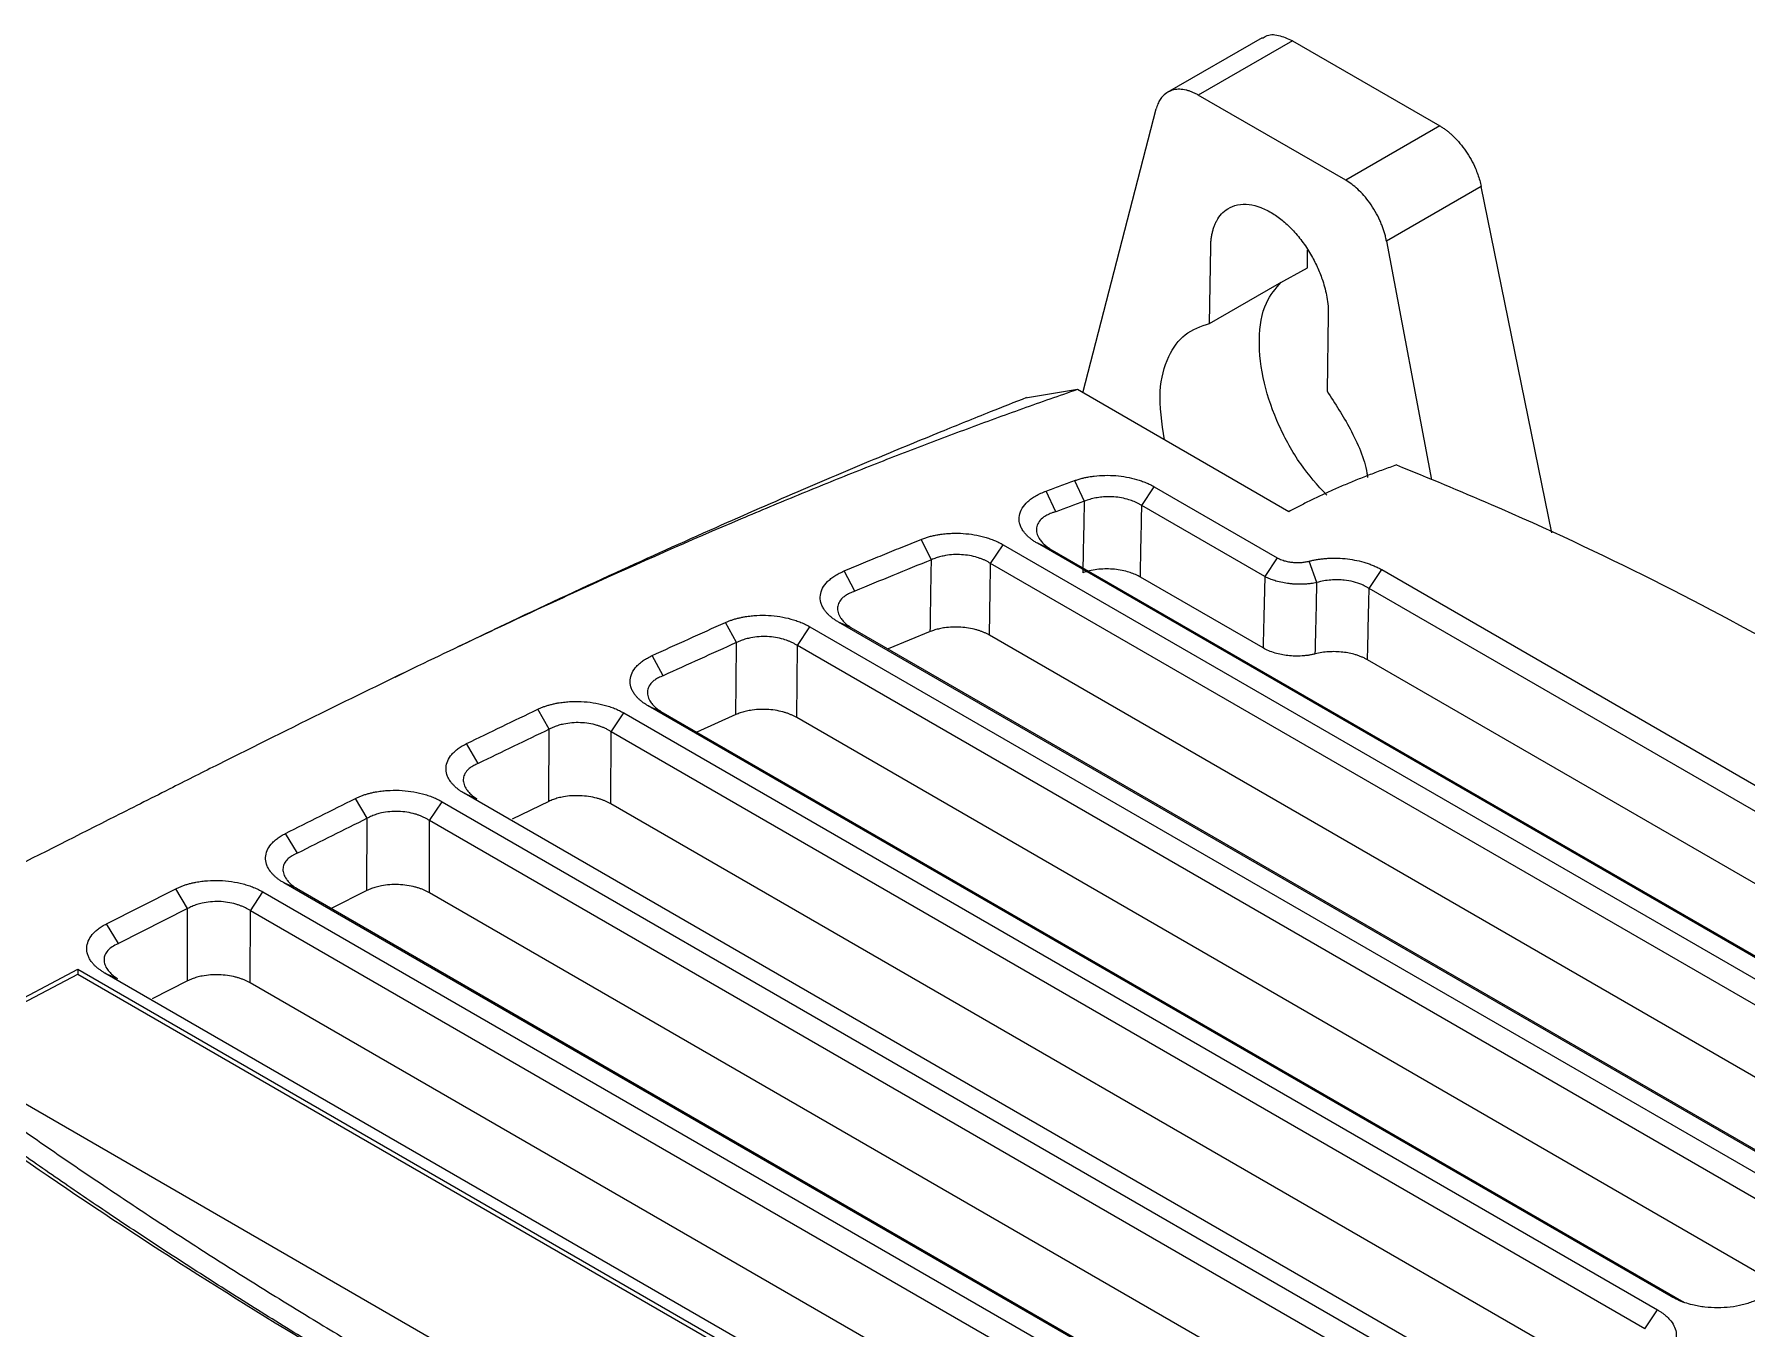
# Model space of a CAD drawing. Extents: x 86 to 639, y 68 to 658.
# Drawn here: x 550 to 606.6, y 223.6 to 266.4 of the extents above; entities that cross this region are included whole.
import ezdxf

# ---------------------------------------------------------------- set-up
doc = ezdxf.new("R2010")
doc.units = 0
doc.layers.get('0').update_dxf_attribs({"linetype": 'CONTINUOUS'})

msp = doc.modelspace()

# ---------------------------------------------------------------- linework, layer by layer
at = {"color": 7, "linetype": 'CONTINUOUS'}
for p, q in [((590.623, 266.294), (587.486, 264.483)), ((591.622, 266.194), (588.511, 264.398)), ((591.622, 266.194), (596.499, 263.379)), ((584.694, 254.556), (587.119, 263.938)), ((593.388, 261.583), (588.511, 264.398)), ((596.499, 263.379), (593.388, 261.583)), ((597.865, 261.378), (594.736, 259.571)), ((600.199, 249.93), (597.865, 261.378)), ((588.885, 256.851), (588.923, 259.383)), ((594.736, 259.571), (596.227, 251.683)), ((592.123, 258.689), (592.123, 259.268)), ((591.115, 258.138), (592.123, 258.689)), ((588.885, 256.851), (591.115, 258.138)), ((592.812, 257.138), (592.774, 254.606)), ((584.513, 254.66), (582.8, 254.38)), ((591.506, 250.624), (584.513, 254.66)), ((584.42, 251.651), (584.741, 250.969)), ((586.644, 250.825), (587.058, 251.448)), ((587.058, 251.448), (591.125, 249.1)), ((583.802, 250.624), (583.477, 251.305)), ((590.711, 248.477), (586.644, 250.825)), ((579.687, 249.034), (579.344, 249.709)), ((581.643, 248.91), (582.058, 249.534)), ((582.058, 249.534), (614.342, 230.897)), ((614.476, 231.519), (583.192, 249.579)), ((583.606, 249.398), (583.192, 249.579)), ((583.606, 249.398), (614.89, 231.338)), ((577.155, 247.994), (576.803, 248.665)), ((613.927, 230.273), (581.643, 248.91)), ((591.125, 249.101), (590.711, 248.477)), ((592.437, 248.284), (592.183, 248.99)), ((594.162, 248.085), (594.577, 248.709)), ((594.577, 248.709), (613.421, 237.831)), ((590.656, 246.119), (586.597, 248.463)), ((613.006, 237.207), (594.163, 248.085)), ((573.241, 246.297), (572.876, 246.963)), ((609.459, 228.013), (576.613, 246.975)), ((577.027, 246.794), (576.613, 246.975)), ((575.253, 246.197), (575.668, 246.82)), ((575.668, 246.82), (609.137, 227.499)), ((577.027, 246.794), (609.873, 227.832)), ((579.649, 246.661), (578.252, 246.087)), ((612.953, 228.446), (581.608, 246.541)), ((570.82, 245.202), (570.449, 245.865)), ((575.233, 243.819), (575.253, 246.197)), ((608.723, 226.875), (575.254, 246.197)), ((562.404, 245.37), (561.937, 245.146)), ((612.44, 235.144), (594.108, 245.727)), ((567.049, 243.433), (566.669, 244.093)), ((604.152, 224.674), (570.325, 244.202)), ((570.325, 244.202), (570.739, 244.022)), ((569.097, 243.349), (569.511, 243.972)), ((569.511, 243.972), (603.698, 224.237)), ((570.739, 244.022), (604.567, 224.494)), ((573.219, 243.917), (571.931, 243.334)), ((607.693, 225.08), (575.233, 243.819)), ((564.7, 242.3), (564.316, 242.958)), ((567.036, 241.047), (567.049, 243.433)), ((569.085, 240.966), (569.097, 243.349)), ((603.283, 223.613), (569.097, 243.349)), ((598.643, 221.452), (564.236, 241.315)), ((564.236, 241.315), (564.65, 241.135)), ((561.024, 240.487), (560.636, 241.143)), ((563.093, 240.412), (563.508, 241.036)), ((563.508, 241.036), (598.153, 221.035)), ((567.036, 241.047), (565.819, 240.46)), ((602.217, 221.839), (569.085, 240.966)), ((561.018, 238.098), (561.024, 240.487)), ((563.087, 238.026), (563.093, 240.412)), ((597.739, 220.412), (563.093, 240.412)), ((558.718, 239.334), (558.328, 239.988)), ((552.408, 237), (554.699, 238.157)), ((555.09, 237.503), (554.699, 238.157)), ((557.166, 237.432), (557.581, 238.055)), ((557.581, 238.055), (592.434, 217.935)), ((593.045, 218.282), (558.27, 238.357)), ((558.685, 238.176), (558.27, 238.357)), ((558.685, 238.176), (593.46, 218.101)), ((561.018, 238.098), (559.841, 237.509)), ((596.663, 218.644), (563.087, 238.026)), ((555.09, 237.503), (552.799, 236.345)), ((555.086, 235.113), (555.09, 237.503)), ((557.162, 235.045), (557.166, 237.432)), ((592.019, 217.311), (557.166, 237.432)), ((552.799, 236.345), (552.408, 237)), ((546.513, 232.892), (551.458, 235.497)), ((546.661, 232.806), (551.458, 235.334)), ((551.458, 235.497), (587.521, 214.679)), ((551.458, 235.497), (551.458, 235.334)), ((551.458, 235.334), (587.373, 214.601)), ((587.331, 215.178), (552.354, 235.37)), ((552.354, 235.37), (552.769, 235.189)), ((555.086, 235.113), (553.921, 234.524)), ((590.928, 215.552), (557.162, 235.045)), ((582.576, 212.073), (546.513, 232.892)), ((604.567, 224.494), (604.152, 224.674)), ((603.283, 223.613), (603.698, 224.237))]:
    msp.add_line(p, q, dxfattribs=at)
for points, knots in [([(590.635, 266.271), (590.672, 266.3), (590.81, 266.408), (591.156, 266.406), (591.467, 266.265), (591.622, 266.194)], [0, 0, 0, 0, 0.153712, 0.576856, 1, 1, 1, 1]), ([(588.511, 264.398), (588.477, 264.417), (588.409, 264.454), (588.307, 264.499), (588.207, 264.536), (588.068, 264.574), (587.895, 264.597), (587.693, 264.577), (587.505, 264.506), (587.357, 264.391), (587.249, 264.254), (587.171, 264.109), (587.136, 263.995), (587.119, 263.938)], [0, 0, 0, 0, 0.054324, 0.108343, 0.162336, 0.216586, 0.335867, 0.455346, 0.585776, 0.716409, 0.811058, 0.905085, 1, 1, 1, 1]), ([(596.499, 263.379), (596.53, 263.36), (596.592, 263.323), (596.684, 263.259), (596.775, 263.189), (596.865, 263.113), (596.998, 262.989), (597.169, 262.805), (597.364, 262.547), (597.537, 262.267), (597.665, 262.006), (597.756, 261.774), (597.821, 261.574), (597.851, 261.443), (597.865, 261.378)], [0, 0, 0, 0, 0.050276, 0.100212, 0.150023, 0.199926, 0.250134, 0.37498, 0.500038, 0.624884, 0.749942, 0.833321, 0.916339, 1, 1, 1, 1]), ([(594.736, 259.571), (594.727, 259.616), (594.708, 259.705), (594.672, 259.841), (594.628, 259.977), (594.578, 260.112), (594.496, 260.306), (594.37, 260.554), (594.189, 260.832), (593.993, 261.08), (593.793, 261.285), (593.589, 261.456), (593.455, 261.54), (593.388, 261.583)], [0, 0, 0, 0, 0.056861, 0.113237, 0.169437, 0.225774, 0.282559, 0.412803, 0.543251, 0.662726, 0.7824, 0.891055, 1, 1, 1, 1]), ([(588.923, 259.383), (588.924, 259.43), (588.927, 259.525), (588.941, 259.66), (588.962, 259.789), (588.991, 259.911), (589.027, 260.028), (589.07, 260.138), (589.147, 260.294), (589.275, 260.477), (589.502, 260.666), (589.804, 260.788), (590.179, 260.798), (590.576, 260.699), (590.961, 260.504), (591.326, 260.239), (591.666, 259.913), (591.985, 259.526), (592.256, 259.103), (592.473, 258.675), (592.615, 258.305), (592.709, 257.986), (592.768, 257.706), (592.808, 257.42), (592.811, 257.232), (592.812, 257.138)], [0, 0, 0, 0, 0.020203, 0.040204, 0.060083, 0.079919, 0.099793, 0.119784, 0.139971, 0.191365, 0.242819, 0.312145, 0.381531, 0.446848, 0.512226, 0.569654, 0.627145, 0.687768, 0.748454, 0.801257, 0.854121, 0.888054, 0.922047, 0.960976, 1, 1, 1, 1]), ([(592.759, 251.168), (592.46, 251.5), (591.85, 252.18), (591.134, 253.487), (590.631, 254.919), (590.471, 256.347), (590.666, 257.54), (591.072, 258.005), (591.256, 258.215)], [0, 0, 0, 0, 0.152069, 0.311517, 0.480687, 0.662421, 0.847539, 1, 1, 1, 1]), ([(587.39, 253), (587.309, 253.553), (587.158, 254.596), (587.475, 255.768), (588.041, 256.564), (588.6, 256.754), (588.885, 256.851)], [0, 0, 0, 0, 0.286493, 0.540223, 0.765748, 1, 1, 1, 1]), ([(584.513, 254.66), (584.21, 254.556), (583.602, 254.346), (582.692, 254.023), (581.778, 253.694), (580.86, 253.356), (579.939, 253.011), (579.014, 252.659), (578.086, 252.299), (577.154, 251.931), (576.219, 251.556), (575.28, 251.173), (574.337, 250.783), (571.997, 249.799), (568.143, 248.097), (563.614, 245.97), (559.56, 243.991), (556.803, 242.619), (554.467, 241.444), (552.11, 240.254), (549.788, 239.082), (547.488, 237.918), (545.836, 237.09), (544.14, 236.244), (543.057, 235.709), (542.542, 235.455)], [0, 0, 0, 0, 0.019588, 0.039369, 0.059344, 0.079514, 0.09988, 0.120445, 0.141208, 0.162172, 0.183338, 0.204707, 0.226279, 0.248057, 0.366363, 0.497347, 0.57491, 0.663783, 0.701378, 0.748636, 0.839382, 0.87432, 0.920127, 0.96202, 1, 1, 1, 1]), ([(582.833, 254.398), (582.432, 254.239), (581.477, 253.861), (579.844, 253.201), (577.779, 252.35), (575.293, 251.297), (572.394, 250.032), (569.095, 248.542), (566.25, 247.222), (564.528, 246.391), (564.014, 246.143)], [0, 0, 0, 0, 0.06078, 0.144375, 0.251015, 0.380966, 0.534557, 0.712161, 0.914154, 1, 1, 1, 1]), ([(592.774, 254.606), (593.037, 254.2), (593.584, 253.353), (594.03, 252.324), (594.105, 251.804), (594.112, 251.756)], [0, 0, 0, 0, 0.454319, 0.94894, 1, 1, 1, 1]), ([(595.062, 252.168), (594.915, 252.116), (594.623, 252.013), (594.195, 251.851), (593.778, 251.687), (593.371, 251.519), (592.976, 251.347), (592.592, 251.172), (592.219, 250.993), (591.856, 250.811), (591.622, 250.686), (591.505, 250.624)], [0, 0, 0, 0, 0.115367, 0.229545, 0.342585, 0.45454, 0.565465, 0.675415, 0.784448, 0.892623, 1, 1, 1, 1]), ([(583.477, 251.305), (583.633, 251.363), (583.947, 251.479), (584.261, 251.594), (584.42, 251.651)], [0, 0, 0, 0, 0.496824, 1, 1, 1, 1]), ([(584.42, 251.651), (584.46, 251.665), (584.54, 251.693), (584.667, 251.728), (584.797, 251.759), (584.931, 251.783), (585.138, 251.813), (585.423, 251.832), (585.784, 251.821), (586.139, 251.776), (586.421, 251.71), (586.633, 251.642), (586.784, 251.584), (586.928, 251.52), (587.015, 251.472), (587.058, 251.448)], [0, 0, 0, 0, 0.0504894, 0.100505, 0.1502998, 0.2001302, 0.250252, 0.3750683, 0.5000761, 0.6249845, 0.7498949, 0.8121989, 0.874934, 0.9373736, 1, 1, 1, 1]), ([(583.192, 249.579), (583.157, 249.6), (583.087, 249.642), (582.992, 249.709), (582.907, 249.779), (582.831, 249.852), (582.765, 249.927), (582.699, 250.018), (582.641, 250.125), (582.586, 250.29), (582.58, 250.498), (582.673, 250.74), (582.829, 250.925), (582.995, 251.059), (583.138, 251.151), (583.298, 251.234), (583.417, 251.282), (583.477, 251.305)], [0, 0, 0, 0, 0.042391, 0.084212, 0.12568, 0.167016, 0.208446, 0.250192, 0.312675, 0.375234, 0.500077, 0.624923, 0.749795, 0.812124, 0.874937, 0.937341, 1, 1, 1, 1]), ([(586.644, 250.825), (586.617, 250.841), (586.564, 250.874), (586.48, 250.918), (586.394, 250.957), (586.307, 250.991), (586.171, 251.037), (585.977, 251.085), (585.741, 251.115), (585.523, 251.121), (585.322, 251.11), (585.12, 251.081), (584.922, 251.036), (584.801, 250.991), (584.741, 250.969)], [0, 0, 0, 0, 0.053645, 0.105913, 0.156571, 0.205404, 0.252223, 0.378382, 0.502216, 0.595102, 0.692352, 0.793023, 0.895985, 1, 1, 1, 1]), ([(583.802, 250.624), (583.769, 250.615), (583.705, 250.596), (583.617, 250.563), (583.538, 250.527), (583.469, 250.49), (583.41, 250.452), (583.316, 250.381), (583.214, 250.266), (583.15, 250.097), (583.16, 249.916), (583.231, 249.756), (583.336, 249.619), (583.452, 249.506), (583.554, 249.435), (583.606, 249.398)], [0, 0, 0, 0, 0.047604, 0.09347, 0.137326, 0.178918, 0.218025, 0.254453, 0.381473, 0.503727, 0.625887, 0.750887, 0.827913, 0.911453, 1, 1, 1, 1]), ([(579.345, 249.709), (579.385, 249.725), (579.465, 249.755), (579.592, 249.795), (579.723, 249.829), (579.86, 249.857), (580.012, 249.882), (580.181, 249.901), (580.426, 249.916), (580.737, 249.911), (581.105, 249.868), (581.398, 249.802), (581.618, 249.733), (581.774, 249.674), (581.923, 249.608), (582.013, 249.559), (582.058, 249.534)], [0, 0, 0, 0, 0.0504151, 0.1003631, 0.1501126, 0.1999352, 0.2501013, 0.3125143, 0.3751431, 0.5000517, 0.6249627, 0.7498737, 0.8121869, 0.874922, 0.9373671, 1, 1, 1, 1]), ([(576.803, 248.665), (577.017, 248.755), (577.437, 248.931), (578.066, 249.191), (578.699, 249.449), (579.126, 249.621), (579.344, 249.709)], [0, 0, 0, 0, 0.254172, 0.5, 0.743651, 1, 1, 1, 1]), ([(581.643, 248.91), (581.615, 248.928), (581.561, 248.962), (581.473, 249.007), (581.384, 249.047), (581.294, 249.082), (581.153, 249.129), (580.951, 249.177), (580.686, 249.208), (580.418, 249.209), (580.187, 249.183), (579.994, 249.142), (579.835, 249.096), (579.737, 249.055), (579.687, 249.034)], [0, 0, 0, 0, 0.053978, 0.106459, 0.157181, 0.205908, 0.25243, 0.378753, 0.50245, 0.625659, 0.751139, 0.830693, 0.913955, 1, 1, 1, 1]), ([(576.613, 246.975), (576.579, 246.995), (576.511, 247.036), (576.419, 247.1), (576.336, 247.168), (576.262, 247.238), (576.197, 247.311), (576.131, 247.398), (576.072, 247.501), (576.014, 247.66), (575.999, 247.861), (576.074, 248.097), (576.211, 248.28), (576.36, 248.413), (576.491, 248.506), (576.637, 248.591), (576.748, 248.64), (576.803, 248.665)], [0, 0, 0, 0, 0.042334, 0.084138, 0.125614, 0.166972, 0.20842, 0.250168, 0.312644, 0.375203, 0.500051, 0.624921, 0.749797, 0.812071, 0.874898, 0.937314, 1, 1, 1, 1]), ([(586.597, 248.463), (586.571, 248.477), (586.521, 248.505), (586.439, 248.543), (586.353, 248.579), (586.264, 248.611), (586.125, 248.653), (585.93, 248.698), (585.675, 248.729), (585.415, 248.736), (585.158, 248.717), (584.911, 248.675), (584.764, 248.627), (584.69, 248.603)], [0, 0, 0, 0, 0.050823, 0.101186, 0.151334, 0.201512, 0.251967, 0.375634, 0.499328, 0.624124, 0.749266, 0.874399, 1, 1, 1, 1]), ([(591.125, 249.101), (591.149, 249.088), (591.195, 249.063), (591.273, 249.031), (591.37, 248.998), (591.489, 248.969), (591.629, 248.949), (591.772, 248.94), (591.914, 248.944), (592.053, 248.96), (592.14, 248.98), (592.183, 248.99)], [0, 0, 0, 0, 0.083471, 0.1665, 0.250058, 0.374767, 0.499988, 0.624697, 0.750055, 0.873472, 1, 1, 1, 1]), ([(592.183, 248.99), (592.222, 248.999), (592.3, 249.018), (592.421, 249.041), (592.544, 249.06), (592.67, 249.075), (592.861, 249.089), (593.121, 249.093), (593.445, 249.068), (593.761, 249.016), (594.01, 248.951), (594.198, 248.886), (594.332, 248.833), (594.46, 248.774), (594.538, 248.73), (594.577, 248.709)], [0, 0, 0, 0, 0.05011, 0.099965, 0.14978, 0.199768, 0.25014, 0.374729, 0.499975, 0.62453, 0.749841, 0.812139, 0.874904, 0.937377, 1, 1, 1, 1]), ([(592.437, 248.284), (592.403, 248.277), (592.336, 248.263), (592.23, 248.247), (592.119, 248.235), (592.003, 248.227), (591.885, 248.224), (591.764, 248.226), (591.642, 248.233), (591.487, 248.248), (591.296, 248.278), (591.096, 248.326), (590.916, 248.385), (590.794, 248.435), (590.728, 248.468), (590.711, 248.477)], [0, 0, 0, 0, 0.05937, 0.120118, 0.182123, 0.245244, 0.309317, 0.374165, 0.439594, 0.505399, 0.625341, 0.753932, 0.852576, 0.961012, 1, 1, 1, 1]), ([(594.162, 248.085), (594.136, 248.101), (594.085, 248.133), (594.003, 248.176), (593.862, 248.24), (593.646, 248.312), (593.372, 248.36), (593.12, 248.376), (592.891, 248.368), (592.658, 248.34), (592.511, 248.303), (592.437, 248.284)], [0, 0, 0, 0, 0.059013, 0.115351, 0.168705, 0.336746, 0.502745, 0.618988, 0.74168, 0.869306, 1, 1, 1, 1]), ([(577.155, 247.994), (577.125, 247.984), (577.066, 247.964), (576.986, 247.929), (576.914, 247.892), (576.851, 247.854), (576.797, 247.815), (576.713, 247.744), (576.623, 247.63), (576.572, 247.465), (576.588, 247.29), (576.662, 247.136), (576.766, 247.005), (576.879, 246.897), (576.977, 246.829), (577.027, 246.794)], [0, 0, 0, 0, 0.047075, 0.092565, 0.136231, 0.177849, 0.217223, 0.254181, 0.381182, 0.503564, 0.625894, 0.750936, 0.828605, 0.912072, 1, 1, 1, 1]), ([(570.449, 245.865), (570.851, 246.049), (571.657, 246.417), (572.469, 246.781), (572.876, 246.963)], [0, 0, 0, 0, 0.4988965, 1, 1, 1, 1]), ([(572.876, 246.963), (572.91, 246.978), (572.976, 247.006), (573.081, 247.044), (573.19, 247.078), (573.303, 247.108), (573.419, 247.134), (573.559, 247.16), (573.724, 247.182), (573.975, 247.202), (574.297, 247.201), (574.679, 247.161), (574.983, 247.095), (575.212, 247.025), (575.374, 246.965), (575.529, 246.897), (575.622, 246.846), (575.668, 246.82)], [0, 0, 0, 0, 0.042085, 0.08379, 0.125278, 0.166718, 0.208277, 0.250123, 0.312542, 0.375165, 0.500065, 0.624967, 0.749869, 0.812183, 0.874919, 0.937367, 1, 1, 1, 1]), ([(575.253, 246.197), (575.225, 246.215), (575.168, 246.25), (575.077, 246.298), (574.984, 246.339), (574.891, 246.375), (574.744, 246.423), (574.535, 246.471), (574.26, 246.5), (573.983, 246.496), (573.746, 246.465), (573.55, 246.418), (573.389, 246.366), (573.291, 246.321), (573.241, 246.297)], [0, 0, 0, 0, 0.054366, 0.107089, 0.157875, 0.20646, 0.25261, 0.379089, 0.502603, 0.625738, 0.751177, 0.830492, 0.913771, 1, 1, 1, 1]), ([(581.608, 246.541), (581.582, 246.556), (581.53, 246.585), (581.445, 246.624), (581.357, 246.66), (581.264, 246.693), (581.12, 246.736), (580.918, 246.781), (580.654, 246.81), (580.386, 246.814), (580.151, 246.793), (579.955, 246.757), (579.795, 246.716), (579.698, 246.68), (579.649, 246.661)], [0, 0, 0, 0, 0.050857, 0.101229, 0.151374, 0.201555, 0.252033, 0.375608, 0.499183, 0.623858, 0.74889, 0.832637, 0.915923, 1, 1, 1, 1]), ([(570.325, 244.202), (570.291, 244.222), (570.226, 244.262), (570.136, 244.325), (570.054, 244.39), (569.981, 244.459), (569.917, 244.529), (569.851, 244.615), (569.792, 244.715), (569.731, 244.869), (569.71, 245.066), (569.774, 245.297), (569.898, 245.477), (570.035, 245.61), (570.157, 245.703), (570.294, 245.789), (570.397, 245.84), (570.449, 245.865)], [0, 0, 0, 0, 0.042296, 0.084089, 0.125572, 0.166944, 0.208406, 0.250156, 0.312633, 0.375207, 0.500073, 0.624943, 0.74982, 0.812095, 0.874909, 0.937329, 1, 1, 1, 1]), ([(592.382, 245.923), (592.347, 245.915), (592.277, 245.898), (592.168, 245.879), (592.057, 245.864), (591.904, 245.851), (591.708, 245.847), (591.477, 245.863), (591.256, 245.898), (591.044, 245.951), (590.838, 246.023), (590.717, 246.087), (590.656, 246.119)], [0, 0, 0, 0, 0.062384, 0.124377, 0.186367, 0.24874, 0.374611, 0.500776, 0.618891, 0.737668, 0.868487, 1, 1, 1, 1]), ([(594.108, 245.727), (594.078, 245.744), (594.018, 245.777), (593.921, 245.821), (593.819, 245.861), (593.682, 245.905), (593.507, 245.949), (593.287, 245.983), (593.057, 246), (592.824, 245.995), (592.595, 245.972), (592.453, 245.939), (592.382, 245.923)], [0, 0, 0, 0, 0.0661468, 0.1317536, 0.1972606, 0.2631097, 0.3813126, 0.4994213, 0.6245795, 0.7500519, 0.8748637, 1, 1, 1, 1]), ([(570.82, 245.202), (570.792, 245.191), (570.737, 245.17), (570.662, 245.135), (570.595, 245.098), (570.537, 245.059), (570.486, 245.02), (570.409, 244.948), (570.327, 244.835), (570.284, 244.673), (570.306, 244.503), (570.381, 244.354), (570.484, 244.227), (570.595, 244.121), (570.69, 244.055), (570.739, 244.022)], [0, 0, 0, 0, 0.046711, 0.091942, 0.135475, 0.177108, 0.216659, 0.253971, 0.380847, 0.503404, 0.625878, 0.750952, 0.828989, 0.912416, 1, 1, 1, 1]), ([(564.316, 242.958), (564.706, 243.147), (565.488, 243.527), (566.275, 243.904), (566.669, 244.093)], [0, 0, 0, 0, 0.49812, 1, 1, 1, 1]), ([(566.669, 244.093), (566.703, 244.108), (566.768, 244.139), (566.874, 244.179), (566.983, 244.216), (567.096, 244.248), (567.214, 244.277), (567.355, 244.305), (567.522, 244.329), (567.778, 244.353), (568.107, 244.355), (568.498, 244.317), (568.81, 244.252), (569.044, 244.181), (569.211, 244.12), (569.369, 244.051), (569.464, 243.998), (569.511, 243.972)], [0, 0, 0, 0, 0.042107, 0.083815, 0.125296, 0.166726, 0.208279, 0.250129, 0.312554, 0.375173, 0.500068, 0.624966, 0.749864, 0.812178, 0.874915, 0.937365, 1, 1, 1, 1]), ([(575.233, 243.819), (575.205, 243.834), (575.152, 243.864), (575.064, 243.905), (574.973, 243.942), (574.877, 243.975), (574.727, 244.019), (574.517, 244.064), (574.242, 244.091), (573.965, 244.091), (573.725, 244.064), (573.526, 244.024), (573.364, 243.977), (573.267, 243.937), (573.219, 243.917)], [0, 0, 0, 0, 0.05072, 0.100922, 0.15088, 0.20087, 0.251169, 0.375539, 0.499938, 0.624324, 0.748886, 0.832453, 0.915716, 1, 1, 1, 1]), ([(569.097, 243.349), (569.067, 243.367), (569.009, 243.404), (568.915, 243.452), (568.82, 243.495), (568.725, 243.531), (568.575, 243.58), (568.361, 243.628), (568.079, 243.655), (567.797, 243.648), (567.556, 243.614), (567.358, 243.563), (567.196, 243.507), (567.099, 243.458), (567.049, 243.433)], [0, 0, 0, 0, 0.054628, 0.107516, 0.158347, 0.206835, 0.252732, 0.379314, 0.502704, 0.625788, 0.751198, 0.8302, 0.913497, 1, 1, 1, 1]), ([(564.236, 241.315), (564.203, 241.335), (564.138, 241.373), (564.05, 241.435), (563.97, 241.5), (563.898, 241.567), (563.834, 241.636), (563.768, 241.719), (563.708, 241.818), (563.646, 241.969), (563.621, 242.162), (563.677, 242.39), (563.792, 242.569), (563.922, 242.701), (564.037, 242.794), (564.167, 242.881), (564.267, 242.932), (564.316, 242.958)], [0, 0, 0, 0, 0.042273, 0.084059, 0.125547, 0.16693, 0.2084, 0.25015, 0.31262, 0.375199, 0.50007, 0.624945, 0.749826, 0.812103, 0.874912, 0.937333, 1, 1, 1, 1]), ([(564.7, 242.3), (564.673, 242.289), (564.62, 242.268), (564.549, 242.232), (564.486, 242.194), (564.43, 242.155), (564.382, 242.116), (564.309, 242.045), (564.234, 241.932), (564.196, 241.773), (564.221, 241.606), (564.297, 241.459), (564.399, 241.335), (564.509, 241.232), (564.603, 241.167), (564.65, 241.135)], [0, 0, 0, 0, 0.046474, 0.091537, 0.134985, 0.176628, 0.216295, 0.253838, 0.380631, 0.503312, 0.625865, 0.750959, 0.829227, 0.91263, 1, 1, 1, 1]), ([(560.636, 241.143), (560.669, 241.158), (560.734, 241.19), (560.84, 241.232), (560.949, 241.27), (561.063, 241.304), (561.181, 241.334), (561.323, 241.364), (561.492, 241.39), (561.75, 241.415), (562.083, 241.42), (562.479, 241.383), (562.796, 241.318), (563.034, 241.247), (563.203, 241.185), (563.363, 241.115), (563.459, 241.062), (563.508, 241.036)], [0, 0, 0, 0, 0.042122, 0.083834, 0.125312, 0.166736, 0.208284, 0.250136, 0.312575, 0.375181, 0.500066, 0.624954, 0.749844, 0.812168, 0.874919, 0.937359, 1, 1, 1, 1]), ([(558.328, 239.988), (558.71, 240.18), (559.478, 240.565), (560.248, 240.949), (560.636, 241.143)], [0, 0, 0, 0, 0.496631, 1, 1, 1, 1]), ([(563.093, 240.412), (563.063, 240.431), (563.004, 240.469), (562.908, 240.518), (562.812, 240.561), (562.716, 240.597), (562.563, 240.646), (562.346, 240.694), (562.06, 240.721), (561.775, 240.712), (561.532, 240.675), (561.333, 240.621), (561.171, 240.563), (561.074, 240.513), (561.024, 240.487)], [0, 0, 0, 0, 0.054806, 0.107805, 0.158667, 0.207092, 0.252821, 0.379493, 0.502765, 0.625902, 0.751202, 0.830046, 0.913356, 1, 1, 1, 1]), ([(569.085, 240.966), (569.057, 240.981), (569.002, 241.012), (568.913, 241.053), (568.819, 241.091), (568.721, 241.125), (568.568, 241.169), (568.352, 241.213), (568.071, 241.239), (567.789, 241.236), (567.545, 241.206), (567.344, 241.162), (567.181, 241.112), (567.085, 241.069), (567.036, 241.047)], [0, 0, 0, 0, 0.050752, 0.100964, 0.150919, 0.200907, 0.251215, 0.375567, 0.499929, 0.624296, 0.748836, 0.832472, 0.915731, 1, 1, 1, 1]), ([(558.27, 238.357), (558.238, 238.376), (558.174, 238.414), (558.087, 238.476), (558.007, 238.539), (557.935, 238.606), (557.871, 238.674), (557.806, 238.757), (557.746, 238.854), (557.683, 239.004), (557.656, 239.195), (557.708, 239.421), (557.819, 239.599), (557.944, 239.731), (558.056, 239.824), (558.183, 239.911), (558.28, 239.962), (558.328, 239.988)], [0, 0, 0, 0, 0.04226, 0.084043, 0.125534, 0.166922, 0.208396, 0.250147, 0.312615, 0.375195, 0.500068, 0.624945, 0.749828, 0.812109, 0.874912, 0.937331, 1, 1, 1, 1]), ([(558.718, 239.334), (558.687, 239.32), (558.626, 239.295), (558.546, 239.25), (558.477, 239.204), (558.418, 239.157), (558.341, 239.08), (558.266, 238.966), (558.232, 238.807), (558.258, 238.642), (558.334, 238.497), (558.436, 238.374), (558.545, 238.272), (558.638, 238.209), (558.685, 238.176)], [0, 0, 0, 0, 0.055456, 0.108877, 0.159928, 0.208308, 0.253756, 0.380495, 0.503255, 0.625867, 0.750956, 0.829323, 0.912717, 1, 1, 1, 1]), ([(554.699, 238.157), (554.731, 238.173), (554.797, 238.205), (554.902, 238.248), (555.011, 238.286), (555.125, 238.321), (555.244, 238.351), (555.386, 238.381), (555.555, 238.408), (555.815, 238.434), (556.149, 238.44), (556.547, 238.404), (556.865, 238.338), (557.104, 238.267), (557.274, 238.205), (557.435, 238.135), (557.532, 238.082), (557.581, 238.055)], [0, 0, 0, 0, 0.042127, 0.08384, 0.125316, 0.166737, 0.208284, 0.250136, 0.312574, 0.375182, 0.500066, 0.624953, 0.749842, 0.812172, 0.874918, 0.937359, 1, 1, 1, 1]), ([(563.087, 238.026), (563.059, 238.042), (563.003, 238.073), (562.913, 238.115), (562.818, 238.153), (562.718, 238.187), (562.563, 238.231), (562.344, 238.275), (562.059, 238.3), (561.773, 238.296), (561.527, 238.263), (561.325, 238.217), (561.162, 238.164), (561.066, 238.12), (561.018, 238.098)], [0, 0, 0, 0, 0.050772, 0.1009896, 0.1509437, 0.2009298, 0.2512429, 0.3755844, 0.4999238, 0.6242799, 0.7488064, 0.8324492, 0.9157059, 1, 1, 1, 1]), ([(557.166, 237.432), (557.137, 237.45), (557.079, 237.487), (556.986, 237.535), (556.889, 237.579), (556.791, 237.616), (556.636, 237.666), (556.416, 237.715), (556.128, 237.741), (555.841, 237.732), (555.596, 237.693), (555.396, 237.639), (555.234, 237.579), (555.138, 237.528), (555.09, 237.503)], [0, 0, 0, 0, 0.053054, 0.10485, 0.155402, 0.204729, 0.252849, 0.378778, 0.502783, 0.626241, 0.751205, 0.831939, 0.914844, 1, 1, 1, 1]), ([(552.354, 235.37), (552.322, 235.389), (552.258, 235.428), (552.171, 235.489), (552.091, 235.552), (552.019, 235.618), (551.955, 235.687), (551.89, 235.769), (551.83, 235.867), (551.767, 236.016), (551.74, 236.207), (551.791, 236.432), (551.901, 236.61), (552.026, 236.742), (552.137, 236.835), (552.263, 236.922), (552.36, 236.974), (552.408, 237)], [0, 0, 0, 0, 0.0422684, 0.0840571, 0.1255506, 0.1669369, 0.2084058, 0.2501458, 0.3126038, 0.3751936, 0.5000683, 0.6249458, 0.7498288, 0.8121045, 0.8749124, 0.9373439, 1, 1, 1, 1]), ([(552.799, 236.345), (552.795, 236.343), (552.648, 236.284), (552.468, 236.165), (552.347, 235.972), (552.315, 235.814), (552.344, 235.65), (552.421, 235.505), (552.523, 235.383), (552.632, 235.283), (552.723, 235.221), (552.769, 235.189)], [0, 0, 0, 0, 0.008133, 0.258607, 0.383849, 0.506438, 0.628482, 0.752556, 0.832623, 0.915059, 1, 1, 1, 1]), ([(542.542, 235.455), (542.824, 235.234), (543.388, 234.791), (544.245, 234.131), (545.109, 233.475), (545.982, 232.821), (546.862, 232.172), (547.751, 231.525), (548.648, 230.882), (549.554, 230.242), (550.467, 229.605), (551.389, 228.972), (552.575, 228.169), (554.034, 227.2), (555.779, 226.07), (557.55, 224.953), (559.346, 223.849), (561.167, 222.756), (562.401, 222.038), (563.019, 221.679)], [0, 0, 0, 0, 0.045546, 0.09108, 0.136607, 0.182127, 0.227643, 0.273157, 0.318673, 0.364192, 0.409717, 0.45525, 0.500794, 0.584012, 0.667204, 0.750384, 0.833567, 0.916768, 1, 1, 1, 1]), ([(557.162, 235.045), (557.133, 235.061), (557.075, 235.093), (556.981, 235.136), (556.882, 235.175), (556.777, 235.21), (556.621, 235.253), (556.406, 235.295), (556.127, 235.319), (555.845, 235.314), (555.6, 235.281), (555.397, 235.234), (555.232, 235.181), (555.135, 235.135), (555.086, 235.113)], [0, 0, 0, 0, 0.052513, 0.104429, 0.156075, 0.20778, 0.259873, 0.37998, 0.499936, 0.623032, 0.746469, 0.830897, 0.914917, 1, 1, 1, 1]), ([(563.019, 220.865), (562.687, 221.058), (562.024, 221.442), (561.038, 222.023), (560.059, 222.608), (559.087, 223.196), (558.123, 223.788), (557.166, 224.383), (556.216, 224.982), (555.274, 225.585), (554.339, 226.191), (553.411, 226.801), (552.232, 227.586), (550.812, 228.551), (549.162, 229.701), (547.539, 230.862), (545.943, 232.034), (544.371, 233.217), (543.346, 234.014), (542.834, 234.412)], [0, 0, 0, 0, 0.045349, 0.090687, 0.136017, 0.181342, 0.226662, 0.271981, 0.317301, 0.362624, 0.407953, 0.45329, 0.498636, 0.582213, 0.665765, 0.749305, 0.832848, 0.916408, 1, 1, 1, 1]), ([(623.741, 232.014), (623.528, 231.844), (623.109, 231.51), (622.48, 231.021), (621.865, 230.551), (621.266, 230.1), (620.682, 229.669), (620.115, 229.255), (619.565, 228.861), (619.033, 228.484), (618.521, 228.125), (618.027, 227.783), (617.553, 227.459), (617.1, 227.152), (616.668, 226.862), (616.256, 226.588), (615.867, 226.33), (613.923, 225.055), (610.788, 223.101), (605.719, 220.124), (601.174, 217.575), (597.127, 215.348), (594.295, 213.794), (591.865, 212.458), (589.442, 211.118), (587.839, 210.218), (587.037, 209.768)], [0, 0, 0, 0, 0.020557, 0.040442, 0.059653, 0.078191, 0.096055, 0.113244, 0.129758, 0.145598, 0.160763, 0.175255, 0.189072, 0.202216, 0.214687, 0.226484, 0.237608, 0.248059, 0.392357, 0.497348, 0.654875, 0.748636, 0.811479, 0.874323, 0.937163, 1, 1, 1, 1]), ([(607.17, 224.667), (607.138, 224.648), (607.075, 224.612), (606.971, 224.561), (606.844, 224.506), (606.689, 224.451), (606.442, 224.381), (606.109, 224.321), (605.688, 224.296), (605.333, 224.316), (605.057, 224.357), (604.833, 224.404), (604.599, 224.471), (604.361, 224.562), (604.222, 224.637), (604.152, 224.674)], [0, 0, 0, 0, 0.041718, 0.083358, 0.125094, 0.187698, 0.250157, 0.37506, 0.499942, 0.624824, 0.687226, 0.749867, 0.833003, 0.915847, 1, 1, 1, 1]), ([(603.698, 224.237), (603.728, 224.219), (603.789, 224.182), (603.872, 224.125), (603.963, 224.054), (604.055, 223.97), (604.172, 223.837), (604.277, 223.663), (604.328, 223.445), (604.308, 223.265), (604.254, 223.125), (604.188, 223.011), (604.091, 222.893), (603.956, 222.772), (603.843, 222.701), (603.787, 222.665)], [0, 0, 0, 0, 0.041696, 0.083341, 0.125089, 0.187651, 0.250139, 0.375258, 0.499971, 0.624863, 0.687292, 0.749899, 0.833216, 0.916115, 1, 1, 1, 1])]:
    msp.add_open_spline(points, degree=3, knots=knots, dxfattribs=at)
for points in [[(595.062, 252.168), (596.121, 251.745), (597.165, 251.31), (598.193, 250.864)], [(584.741, 250.969), (584.427, 250.855), (584.114, 250.74), (583.802, 250.624)], [(584.741, 250.969), (584.724, 250.18), (584.707, 249.391), (584.69, 248.603)], [(586.597, 248.463), (586.612, 249.25), (586.628, 250.037), (586.644, 250.825)], [(598.194, 250.865), (601.864, 249.274), (605.332, 247.537), (608.56, 245.673)], [(579.687, 249.034), (578.836, 248.692), (577.992, 248.346), (577.155, 247.994)], [(579.649, 246.661), (579.661, 247.452), (579.674, 248.243), (579.687, 249.034)], [(581.608, 246.541), (581.62, 247.331), (581.631, 248.121), (581.643, 248.91)], [(590.711, 248.477), (590.692, 247.691), (590.674, 246.905), (590.656, 246.119)], [(592.382, 245.923), (592.4, 246.71), (592.418, 247.497), (592.437, 248.284)], [(594.108, 245.727), (594.126, 246.513), (594.144, 247.299), (594.162, 248.085)], [(573.241, 246.297), (572.43, 245.935), (571.623, 245.57), (570.82, 245.202)], [(573.219, 243.917), (573.226, 244.71), (573.234, 245.504), (573.241, 246.297)], [(567.049, 243.433), (566.265, 243.058), (565.482, 242.681), (564.7, 242.3)], [(561.024, 240.487), (560.255, 240.104), (559.486, 239.719), (558.718, 239.334)], [(562.245, 221.271), (555.145, 225.369), (548.581, 229.75), (542.628, 234.364)]]:
    msp.add_open_spline(points, degree=3, dxfattribs=at)

doc.saveas('drawing.dxf')
